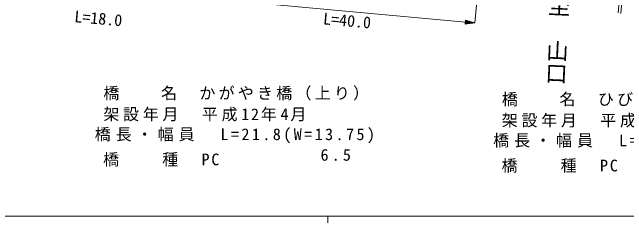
# Model space of a CAD drawing. Units: millimetres, scale not verified. Extents: x 40000 to 680000, y 20000 to 380000.
# Drawn here: x 118767 to 214671, y 204000 to 236842 of the extents above; entities that cross this region are included whole.
import ezdxf
from ezdxf.enums import TextEntityAlignment as Align

# ---------------------------------------------------------------- set-up
doc = ezdxf.new("R2010")
doc.units = ezdxf.units.MM
doc.header["$LTSCALE"] = 1000
for name, color, linetype, lineweight in [('M-BGD', 7, 'Continuous', 13), ('M-BGD-HTXT', 7, 'Continuous', 13), ('M-STR-HTXT', 7, 'Continuous', 13), ('M-TTL-BAND', 7, 'Continuous', 13)]:
    doc.layers.add(name, color=color, linetype=linetype, lineweight=lineweight)
doc.styles.add('@ＭＳ ゴシック', font='')
doc.styles.add('ＭＳ ゴシック', font='')
doc.styles.get('@ＭＳ ゴシック').set_extended_font_data('@MS Gothic')
doc.styles.get('ＭＳ ゴシック').set_extended_font_data('MS Gothic')

msp = doc.modelspace()

# ---------------------------------------------------------------- linework, layer by layer
at = {"layer": 'M-BGD'}
for p, q in [((214614, 250289), (213344, 236742)), ((214953, 249950), (213767, 236658))]:
    msp.add_line(p, q, dxfattribs=at)
at = {"layer": 'M-STR-HTXT'}
for p, q in [((190980, 235174), (194740, 278032)), ((189486, 235310), (153196, 238619)), ((189514, 235609), (189459, 235012)), ((190980, 235174), (189459, 235012)), ((189763, 235044), (189465, 235071)), ((189470, 235131), (190068, 235077)), ((190372, 235109), (189475, 235191)), ((189481, 235251), (190676, 235142)), ((190980, 235174), (189486, 235310)), ((189492, 235370), (190687, 235261)), ((190394, 235348), (189497, 235430)), ((189503, 235490), (190100, 235435)), ((189807, 235522), (189508, 235549)), ((190980, 235174), (189514, 235609))]:
    msp.add_line(p, q, dxfattribs=at)
at = {"layer": 'M-TTL-BAND'}
for p, q in [((40000, 205000), (579000, 205000)), ((168000, 205000), (168000, 204000))]:
    msp.add_line(p, q, dxfattribs=at)

# ---------------------------------------------------------------- texts
at = {"layer": 'M-BGD-HTXT', "style": '@ＭＳ ゴシック'}
msp.add_text('至\u3000山口', height=2566, rotation=267.47, dxfattribs=at).set_placement((202153, 239668), align=Align.BOTTOM_LEFT)
at = {"layer": 'M-STR-HTXT', "style": 'ＭＳ ゴシック'}
for s, rotation, p in [('L=18.0', 354.947, (128352, 234762)), ('L=40.0', 354.908, (167178, 234421))]:
    msp.add_text(s, height=1832, rotation=rotation, dxfattribs=at).set_placement(p, align=Align.BOTTOM_LEFT)
at = {"layer": 'M-STR-HTXT', "char_height": 1832, "attachment_point": 7, "style": 'ＭＳ ゴシック'}
for s, insert in [('\\T1.2;橋\u3000\u3000名\u3000かがやき橋（上り）', (132983, 223071)), ('\\T1.2;橋\u3000\u3000名\u3000ひびき橋（上り）', (195177, 222116)), ('\\T1.23;架設年月\u3000平成12年4月', (132983, 219798)), ('\\T1.23;架設年月\u3000平成12年3月', (195177, 218843)), ('\\T1.31;橋長・幅員\u3000L=21.8(W=13.75)', (131630, 216400)), ('\\T1.31;橋長・幅員\u3000L=27.0(W=13.75)', (193823, 215445)), ('\\T1.23;橋\u3000\u3000種\u3000PC', (132938, 212763)), ('\\T1.4;6.5', (166882, 213645)), ('\\T1.23;橋\u3000\u3000種\u3000PC', (195132, 211808))]:
    msp.add_mtext(s, dxfattribs=dict(at, insert=insert))

doc.saveas('drawing.dxf')
